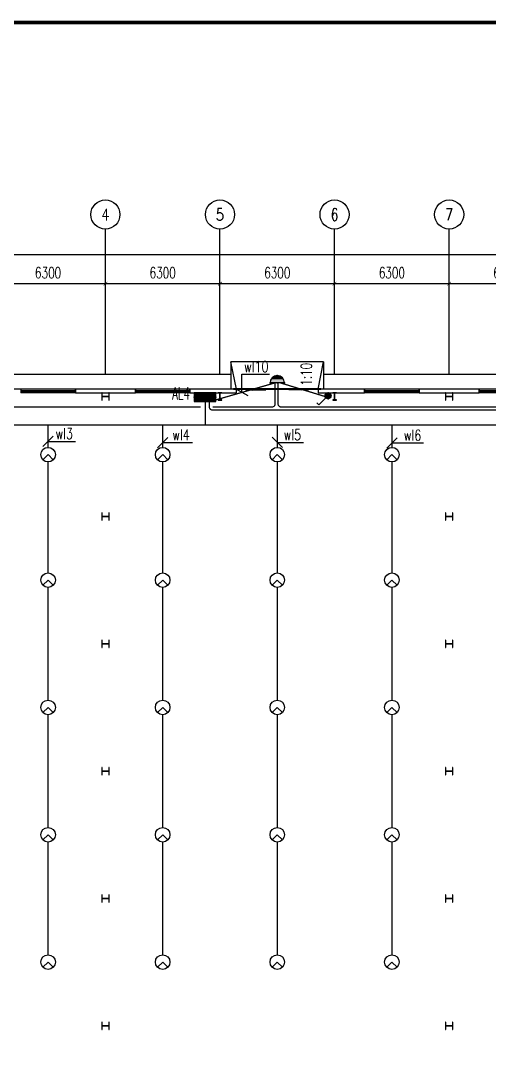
# Model space of a CAD drawing. Extents: x -417156 to 1571408, y 205758 to 1045562.
# Drawn here: x 900174 to 925924, y 927454 to 984703 of the extents above; entities that cross this region are included whole.
import ezdxf
from ezdxf.enums import TextEntityAlignment as Align

# ---------------------------------------------------------------- set-up
doc = ezdxf.new("R2010")
doc.units = 0
doc.header["$LTSCALE"] = 1000
doc.header["$MEASUREMENT"] = 0
doc.layers.get('0').update_dxf_attribs({"linetype": 'CONTINUOUS'})
doc.layers.get('DEFPOINTS').update_dxf_attribs({"linetype": 'CONTINUOUS'})
for name, color, linetype in [('AXIS', 3, 'CONTINUOUS'), ('AXIS_TEXT', 7, 'CONTINUOUS'), ('COLUMN', 99, 'CONTINUOUS'), ('DIM-照明', 4, 'CONTINUOUS'), ('DIM_SYMB', 3, 'CONTINUOUS'), ('EQUIP-照明', 3, 'CONTINUOUS'), ('EQUIP-箱柜', 3, 'CONTINUOUS'), ('GROUND', 2, 'CONTINUOUS'), ('PUB_TEXT', 7, 'CONTINUOUS'), ('PUB_TITLE', 4, 'CONTINUOUS'), ('STAIR', 2, 'CONTINUOUS'), ('WALL', 9, 'CONTINUOUS'), ('WINDOW', 99, 'CONTINUOUS'), ('WIRE-照明', 1, 'CONTINUOUS')]:
    doc.layers.add(name, color=color, linetype=linetype)
doc.styles.add('_TCH_AXIS', font='COMPLEX', dxfattribs={"bigfont": 'GBCBIG'})
doc.styles.add('_TCH_DIM', font='SIMPLEX', dxfattribs={"bigfont": 'GBCBIG'})
doc.styles.add('_TCH_LABEL', font='COMPLEX', dxfattribs={"bigfont": 'GBCBIG'})
doc.styles.add('_TEL_DIM', font='SIMPLEX', dxfattribs={"width": 0.8, "height": 3.5, "bigfont": 'HZTXT'})
doc.styles.add('COMPLEX', font='COMPLEX')
doc.styles.add('DIM_FONT', font='SIMPLEX', dxfattribs={"width": 0.7, "bigfont": 'GBCBIG'})
doc.styles.get("Standard").update_dxf_attribs({"font": 'gbenor.shx', "bigfont": 'gbcbig.shx'})
doc.styles.add('STY53', font='COMPLEX', dxfattribs={"width": 0.6, "bigfont": 'HZTXT'})
doc.dimstyles.new('DIMN200', dxfattribs={"dimscale": 2, "dimtxt": 300, "dimasz": 100, "dimexe": 250, "dimexo": 300, "dimgap": 150, "dimtad": 1, "dimdec": 0, "dimzin": 0, "dimtxsty": 'DIM_FONT', "dimblk": 'ARCHTICK', "dimcen": 0.09, "dimclrt": 7, "dimazin": 3, "dimtfac": 1, "dimtdec": 0, "dimtix": 1, "dimtmove": 0, "dimatfit": 3, "dimtolj": 1, "dimtzin": 0})

# ---------------------------------------------------------------- blocks, each defined once
blk = doc.blocks.new('$WINLIB2D$00000001')
for p, q in [((-0.5, 0.5), (0.5, 0.5)), ((-0.5, 0.5), (-0.5, -0.5)), ((0.5, -0.5), (0.5, 0.5)), ((0.5, 0.167), (-0.5, 0.167)), ((0.5, -0.167), (-0.5, -0.167)), ((-0.5, -0.5), (0.5, -0.5))]:
    blk.add_line(p, q)
blk = doc.blocks.new('$DORLIB2D$00000130')
at = {"color": 0, "linetype": 'CONTINUOUS'}
for p, q in [((-0.533, 0.66), (-0.533, 0.513)), ((0, 0.66), (-0.533, 0.66)), ((0, 0.513), (0, 0.66)), ((0.533, 0.66), (0, 0.66)), ((0.533, 0.66), (0.533, 0.513)), ((0, 0.513), (-0.533, 0.513)), ((0.533, 0.513), (0, 0.513)), ((-0.385, 0.269), (-0.14, 0.269)), ((-0.385, 0.269), (-0.3, 0.214)), ((-0.3, 0.214), (-0.3, 0.269)), ((0.385, 0.269), (0.14, 0.269)), ((0.3, 0.214), (0.3, 0.269)), ((0.385, 0.269), (0.3, 0.214))]:
    blk.add_line(p, q, dxfattribs=at)
blk = doc.blocks.new('_AXISO')
blk.add_circle((0, 0), 0.5)
at = {"layer": 'AXIS_TEXT', "style": 'COMPLEX', "width": 1.041667}
blk.add_attdef('A', text='', height=0.56, dxfattribs=at).set_placement((-0.25, -0.28), (0.25, -0.28), align=Align.FIT)
blk = doc.blocks.new('_ARCHTICK')
at = {"color": 0, "linetype": 'BYBLOCK', "const_width": 0.15}
blk.add_lwpolyline([(-0.5, -0.5), (0.5, 0.5)], dxfattribs=at)
blk = doc.blocks.new('*D106')
at = {"layer": 'AXIS', "color": 0}
for p, q in [((237909, 287558), (237909, 294058)), ((352309, 287558), (352309, 294058)), ((237909, 293558), (352309, 293558))]:
    blk.add_line(p, q, dxfattribs=at)
at = {"layer": 'DEFPOINTS', "color": 0}
for p in [(352309, 293558), (237909, 286958), (352309, 286958)]:
    blk.add_point(p, dxfattribs=at)
at = {"layer": 'AXIS', "color": 0, "xscale": 200, "yscale": 200, "zscale": 200, "rotation": 180}
blk.add_blockref('_ARCHTICK', (237909, 293558), dxfattribs=at)
at = {"layer": 'AXIS', "color": 0, "xscale": 200, "yscale": 200, "zscale": 200}
blk.add_blockref('_ARCHTICK', (352309, 293558), dxfattribs=at)
at = {"layer": 'AXIS', "color": 7, "insert": (295109, 294158), "char_height": 600, "attachment_point": 5, "style": 'DIM_FONT'}
blk.add_mtext('\\A1;114400', dxfattribs=at)
blk = doc.blocks.new('*D110')
at = {"layer": 'AXIS', "color": 0}
for p, q in [((251009, 287558), (251009, 292458)), ((257309, 287558), (257309, 292458)), ((251009, 291958), (257309, 291958))]:
    blk.add_line(p, q, dxfattribs=at)
at = {"layer": 'DEFPOINTS', "color": 0}
for p in [(257309, 291958), (251009, 286958), (257309, 286958)]:
    blk.add_point(p, dxfattribs=at)
at = {"layer": 'AXIS', "color": 0, "xscale": 200, "yscale": 200, "zscale": 200, "rotation": 180}
blk.add_blockref('_ARCHTICK', (251009, 291958), dxfattribs=at)
at = {"layer": 'AXIS', "color": 0, "xscale": 200, "yscale": 200, "zscale": 200}
blk.add_blockref('_ARCHTICK', (257309, 291958), dxfattribs=at)
at = {"layer": 'AXIS', "color": 7, "insert": (254159, 292558), "char_height": 600, "attachment_point": 5, "style": 'DIM_FONT'}
blk.add_mtext('\\A1;6300', dxfattribs=at)
blk = doc.blocks.new('*D111')
at = {"layer": 'AXIS', "color": 0}
for p, q in [((257309, 287558), (257309, 292458)), ((263609, 287558), (263609, 292458)), ((257309, 291958), (263609, 291958))]:
    blk.add_line(p, q, dxfattribs=at)
at = {"layer": 'DEFPOINTS', "color": 0}
for p in [(263609, 291958), (257309, 286958), (263609, 286958)]:
    blk.add_point(p, dxfattribs=at)
at = {"layer": 'AXIS', "color": 0, "xscale": 200, "yscale": 200, "zscale": 200, "rotation": 180}
blk.add_blockref('_ARCHTICK', (257309, 291958), dxfattribs=at)
at = {"layer": 'AXIS', "color": 0, "xscale": 200, "yscale": 200, "zscale": 200}
blk.add_blockref('_ARCHTICK', (263609, 291958), dxfattribs=at)
at = {"layer": 'AXIS', "color": 7, "insert": (260459, 292558), "char_height": 600, "attachment_point": 5, "style": 'DIM_FONT'}
blk.add_mtext('\\A1;6300', dxfattribs=at)
blk = doc.blocks.new('*D112')
at = {"layer": 'AXIS', "color": 0}
for p, q in [((263609, 287558), (263609, 292458)), ((269909, 287558), (269909, 292458)), ((263609, 291958), (269909, 291958))]:
    blk.add_line(p, q, dxfattribs=at)
at = {"layer": 'DEFPOINTS', "color": 0}
for p in [(269909, 291958), (263609, 286958), (269909, 286958)]:
    blk.add_point(p, dxfattribs=at)
at = {"layer": 'AXIS', "color": 0, "xscale": 200, "yscale": 200, "zscale": 200, "rotation": 180}
blk.add_blockref('_ARCHTICK', (263609, 291958), dxfattribs=at)
at = {"layer": 'AXIS', "color": 0, "xscale": 200, "yscale": 200, "zscale": 200}
blk.add_blockref('_ARCHTICK', (269909, 291958), dxfattribs=at)
at = {"layer": 'AXIS', "color": 7, "insert": (266759, 292558), "char_height": 600, "attachment_point": 5, "style": 'DIM_FONT'}
blk.add_mtext('\\A1;6300', dxfattribs=at)
blk = doc.blocks.new('*D113')
at = {"layer": 'AXIS', "color": 0}
for p, q in [((269909, 287558), (269909, 292458)), ((276209, 287558), (276209, 292458)), ((269909, 291958), (276209, 291958))]:
    blk.add_line(p, q, dxfattribs=at)
at = {"layer": 'DEFPOINTS', "color": 0}
for p in [(276209, 291958), (269909, 286958), (276209, 286958)]:
    blk.add_point(p, dxfattribs=at)
at = {"layer": 'AXIS', "color": 0, "xscale": 200, "yscale": 200, "zscale": 200, "rotation": 180}
blk.add_blockref('_ARCHTICK', (269909, 291958), dxfattribs=at)
at = {"layer": 'AXIS', "color": 0, "xscale": 200, "yscale": 200, "zscale": 200}
blk.add_blockref('_ARCHTICK', (276209, 291958), dxfattribs=at)
at = {"layer": 'AXIS', "color": 7, "insert": (273059, 292558), "char_height": 600, "attachment_point": 5, "style": 'DIM_FONT'}
blk.add_mtext('\\A1;6300', dxfattribs=at)
blk = doc.blocks.new('*D114')
at = {"layer": 'AXIS', "color": 0}
for p, q in [((276209, 287558), (276209, 292458)), ((282509, 287558), (282509, 292458)), ((276209, 291958), (282509, 291958))]:
    blk.add_line(p, q, dxfattribs=at)
at = {"layer": 'DEFPOINTS', "color": 0}
for p in [(282509, 291958), (276209, 286958), (282509, 286958)]:
    blk.add_point(p, dxfattribs=at)
at = {"layer": 'AXIS', "color": 0, "xscale": 200, "yscale": 200, "zscale": 200, "rotation": 180}
blk.add_blockref('_ARCHTICK', (276209, 291958), dxfattribs=at)
at = {"layer": 'AXIS', "color": 0, "xscale": 200, "yscale": 200, "zscale": 200}
blk.add_blockref('_ARCHTICK', (282509, 291958), dxfattribs=at)
at = {"layer": 'AXIS', "color": 7, "insert": (279359, 292558), "char_height": 600, "attachment_point": 5, "style": 'DIM_FONT'}
blk.add_mtext('\\A1;6300', dxfattribs=at)
blk = doc.blocks.new('$EQUIP$00001176')
for q in [(-0.354, -0.354), (0.354, -0.354)]:
    blk.add_line((0, 0), q)
blk.add_circle((0, 0), 0.5)
at = {"style": '_TCH_LABEL', "flags": 9}
blk.add_attdef('A', (0, 0), '', height=0.00002, dxfattribs=at)
blk = doc.blocks.new('*X21')
at = {"color": 0}
for p, q in [((-250, 33), (-83, 200)), ((-250, 68), (-118, 200)), ((-250, 104), (-154, 200)), ((-250, 139), (-189, 200)), ((-250, 174), (-224, 200)), ((-247, 0), (-47, 200)), ((-212, 0), (-12, 200)), ((-177, 0), (23, 200)), ((-141, 0), (59, 200)), ((-106, 0), (94, 200)), ((-71, 0), (129, 200)), ((-35, 0), (165, 200)), ((0, 0), (200, 200)), ((35, 0), (235, 200)), ((71, 0), (250, 179)), ((106, 0), (250, 144)), ((141, 0), (250, 109)), ((177, 0), (250, 73)), ((212, 0), (250, 38)), ((247, 0), (250, 3))]:
    blk.add_line(p, q, dxfattribs=at)
blk = doc.blocks.new('$EQUIP$00001421')
for p, q in [((0.75, 0.6), (-0.75, 0.6)), ((-0.75, 0.6), (-0.75, 0)), ((-0.75, 0), (0.75, 0)), ((0.75, 0), (0.75, 0.6))]:
    blk.add_line(p, q)
at = {"const_width": 0.6}
blk.add_lwpolyline([(-0.75, 0.3), (0.75, 0.3)], dxfattribs=at)
for p in [(-0.75, 0.3), (0, 0.6), (0, 0), (0.75, 0.3)]:
    blk.add_point(p)
at = {"xscale": 0.00300000000061118, "yscale": 0.00300000000061118, "zscale": 0.003}
blk.add_blockref('*X21', (0, 0), dxfattribs=at)
at = {"style": '_TCH_LABEL', "flags": 9}
blk.add_attdef('A', (0, 0), '', height=0.00002, dxfattribs=at)
blk = doc.blocks.new('$EQUIP$00001168')
blk.add_line((-0.5, 0), (0.5, 0))
blk.add_arc((0, 0), 0.5, 180, 0)
for p in [(-0.5, 0), (0, 0), (0.5, 0), (0, -0.5)]:
    blk.add_point(p)
for points in [[(0.433, -0.25), (-0.433, -0.25), (0.5, 0), (-0.5, 0)], [(0.25, -0.433), (-0.25, -0.433), (0.433, -0.25), (-0.433, -0.25)], [(0, -0.5), (0, -0.5), (0.25, -0.433), (-0.25, -0.433)]]:
    blk.add_solid(points)
at = {"flags": 9}
blk.add_attdef('A', (0, 0), '', height=0.00002, dxfattribs=at)
blk = doc.blocks.new('$EQUIP$00001962')
for p, q in [((0.147, 0.356), (0.625, 0.833)), ((0.625, 0.833), (0.766, 0.692))]:
    blk.add_line(p, q)
blk.add_circle((0, 0.208), 0.208)
for p in [(-0.208, 0.208), (0, 0.417), (0, 0), (0.208, 0.208)]:
    blk.add_point(p)
for points in [[(-0.18, 0.313), (0.18, 0.313), (-0.208, 0.208), (0.208, 0.208)], [(-0.18, 0.104), (0.18, 0.104), (-0.208, 0.208), (0.208, 0.208)], [(-0.104, 0.389), (0.104, 0.389), (-0.18, 0.313), (0.18, 0.313)], [(-0.104, 0.028), (0.104, 0.028), (-0.18, 0.104), (0.18, 0.104)], [(0, 0.417), (0, 0.417), (-0.104, 0.389), (0.104, 0.389)], [(0, 0), (0, 0), (-0.104, 0.028), (0.104, 0.028)]]:
    blk.add_solid(points)
blk = doc.blocks.new('E22')
at = {"layer": 'AXIS', "color": 8}
for p, q in [((257309, 286957.7), (257309, 294957.7)), ((263609, 286957.7), (263609, 294957.7)), ((269909, 286957.7), (269909, 294957.7)), ((276209, 286957.7), (276209, 294957.7))]:
    blk.add_line(p, q, dxfattribs=at)
at = {"layer": 'COLUMN', "color": 8}
for p, q in [((257125, 285957.7), (257109, 285957.7)), ((257109, 285957.7), (257109, 285557.7)), ((257125, 285762.7), (257125, 285957.7)), ((257493, 285762.7), (257125, 285762.7)), ((257125, 285752.7), (257493, 285752.7)), ((257125, 285557.7), (257125, 285752.7)), ((257509, 285957.7), (257493, 285957.7)), ((257493, 285957.7), (257493, 285762.7)), ((257493, 285752.7), (257493, 285557.7)), ((257509, 285557.7), (257509, 285957.7)), ((263709, 285957.7), (263509, 285957.7)), ((263509, 285957.7), (263509, 285947.7)), ((263509, 285947.7), (263596.8, 285947.7)), ((263596.8, 285947.7), (263601.8, 285942.7)), ((263601.8, 285942.7), (263601.8, 285572.7)), ((263607.8, 285942.7), (263612.8, 285947.7)), ((263607.8, 285572.7), (263607.8, 285942.7)), ((263612.8, 285947.7), (263709, 285947.7)), ((263709, 285947.7), (263709, 285957.7)), ((270009, 285957.7), (269809, 285957.7)), ((269809, 285957.7), (269809, 285947.7)), ((269809, 285947.7), (269896.8, 285947.7)), ((269896.8, 285947.7), (269901.8, 285942.7)), ((269901.8, 285942.7), (269901.8, 285572.7)), ((269907.8, 285942.7), (269912.8, 285947.7)), ((269907.8, 285572.7), (269907.8, 285942.7)), ((269912.8, 285947.7), (270009, 285947.7)), ((270009, 285947.7), (270009, 285957.7)), ((276025, 285957.7), (276009, 285957.7)), ((276009, 285957.7), (276009, 285557.7)), ((276025, 285762.7), (276025, 285957.7)), ((276393, 285762.7), (276025, 285762.7)), ((276025, 285752.7), (276393, 285752.7)), ((276025, 285557.7), (276025, 285752.7)), ((276409, 285957.7), (276393, 285957.7)), ((276393, 285957.7), (276393, 285762.7)), ((276393, 285752.7), (276393, 285557.7)), ((276409, 285557.7), (276409, 285957.7)), ((257109, 285557.7), (257125, 285557.7)), ((257493, 285557.7), (257509, 285557.7)), ((263596.8, 285567.7), (263509, 285567.7)), ((263509, 285567.7), (263509, 285557.7)), ((263509, 285557.7), (263709, 285557.7)), ((263601.8, 285572.7), (263596.8, 285567.7)), ((263612.8, 285567.7), (263607.8, 285572.7)), ((263709, 285567.7), (263612.8, 285567.7)), ((263709, 285557.7), (263709, 285567.7)), ((269896.8, 285567.7), (269809, 285567.7)), ((269809, 285567.7), (269809, 285557.7)), ((269809, 285557.7), (270009, 285557.7)), ((269901.8, 285572.7), (269896.8, 285567.7)), ((269912.8, 285567.7), (269907.8, 285572.7)), ((270009, 285567.7), (269912.8, 285567.7)), ((270009, 285557.7), (270009, 285567.7)), ((276009, 285557.7), (276025, 285557.7)), ((276393, 285557.7), (276409, 285557.7)), ((257125, 279357.7), (257109, 279357.7)), ((257109, 279357.7), (257109, 278957.7)), ((257109, 278957.7), (257125, 278957.7)), ((257125, 279162.7), (257125, 279357.7)), ((257493, 279162.7), (257125, 279162.7)), ((257125, 279152.7), (257493, 279152.7)), ((257125, 278957.7), (257125, 279152.7)), ((257509, 279357.7), (257493, 279357.7)), ((257493, 279357.7), (257493, 279162.7)), ((257493, 279152.7), (257493, 278957.7)), ((257493, 278957.7), (257509, 278957.7)), ((257509, 278957.7), (257509, 279357.7)), ((276025, 279357.7), (276009, 279357.7)), ((276009, 279357.7), (276009, 278957.7)), ((276009, 278957.7), (276025, 278957.7)), ((276025, 279162.7), (276025, 279357.7)), ((276393, 279162.7), (276025, 279162.7)), ((276025, 279152.7), (276393, 279152.7)), ((276025, 278957.7), (276025, 279152.7)), ((276409, 279357.7), (276393, 279357.7)), ((276393, 279357.7), (276393, 279162.7)), ((276393, 279152.7), (276393, 278957.7)), ((276393, 278957.7), (276409, 278957.7)), ((276409, 278957.7), (276409, 279357.7)), ((257125, 272357.7), (257109, 272357.7)), ((257109, 272357.7), (257109, 271957.7)), ((257109, 271957.7), (257125, 271957.7)), ((257125, 272162.7), (257125, 272357.7)), ((257493, 272162.7), (257125, 272162.7)), ((257125, 272152.7), (257493, 272152.7)), ((257125, 271957.7), (257125, 272152.7)), ((257509, 272357.7), (257493, 272357.7)), ((257493, 272357.7), (257493, 272162.7)), ((257493, 272152.7), (257493, 271957.7)), ((257493, 271957.7), (257509, 271957.7)), ((257509, 271957.7), (257509, 272357.7)), ((276025, 272357.7), (276009, 272357.7)), ((276009, 272357.7), (276009, 271957.7)), ((276009, 271957.7), (276025, 271957.7)), ((276025, 272162.7), (276025, 272357.7)), ((276393, 272162.7), (276025, 272162.7)), ((276025, 272152.7), (276393, 272152.7)), ((276025, 271957.7), (276025, 272152.7)), ((276409, 272357.7), (276393, 272357.7)), ((276393, 272357.7), (276393, 272162.7)), ((276393, 272152.7), (276393, 271957.7)), ((276393, 271957.7), (276409, 271957.7)), ((276409, 271957.7), (276409, 272357.7)), ((257125, 265357.7), (257109, 265357.7)), ((257109, 265357.7), (257109, 264957.7)), ((257125, 265162.7), (257125, 265357.7)), ((257493, 265162.7), (257125, 265162.7)), ((257125, 265152.7), (257493, 265152.7)), ((257125, 264957.7), (257125, 265152.7)), ((257509, 265357.7), (257493, 265357.7)), ((257493, 265357.7), (257493, 265162.7)), ((257493, 265152.7), (257493, 264957.7)), ((257509, 264957.7), (257509, 265357.7)), ((276025, 265357.7), (276009, 265357.7)), ((276009, 265357.7), (276009, 264957.7)), ((276025, 265162.7), (276025, 265357.7)), ((276393, 265162.7), (276025, 265162.7)), ((276025, 265152.7), (276393, 265152.7)), ((276025, 264957.7), (276025, 265152.7)), ((276409, 265357.7), (276393, 265357.7)), ((276393, 265357.7), (276393, 265162.7)), ((276393, 265152.7), (276393, 264957.7)), ((276409, 264957.7), (276409, 265357.7)), ((257109, 264957.7), (257125, 264957.7)), ((257493, 264957.7), (257509, 264957.7)), ((276009, 264957.7), (276025, 264957.7)), ((276393, 264957.7), (276409, 264957.7)), ((257125, 258357.7), (257109, 258357.7)), ((257109, 258357.7), (257109, 257957.7)), ((257125, 258162.7), (257125, 258357.7)), ((257509, 258357.7), (257493, 258357.7)), ((257493, 258357.7), (257493, 258162.7)), ((257509, 257957.7), (257509, 258357.7)), ((276025, 258357.7), (276009, 258357.7)), ((276009, 258357.7), (276009, 257957.7)), ((276025, 258162.7), (276025, 258357.7)), ((276409, 258357.7), (276393, 258357.7)), ((276393, 258357.7), (276393, 258162.7)), ((276409, 257957.7), (276409, 258357.7)), ((257109, 257957.7), (257125, 257957.7)), ((257493, 258162.7), (257125, 258162.7)), ((257125, 258152.7), (257493, 258152.7)), ((257125, 257957.7), (257125, 258152.7)), ((257493, 258152.7), (257493, 257957.7)), ((257493, 257957.7), (257509, 257957.7)), ((276009, 257957.7), (276025, 257957.7)), ((276393, 258162.7), (276025, 258162.7)), ((276025, 258152.7), (276393, 258152.7)), ((276025, 257957.7), (276025, 258152.7)), ((276393, 258152.7), (276393, 257957.7)), ((276393, 257957.7), (276409, 257957.7)), ((257125, 251357.7), (257109, 251357.7)), ((257109, 251357.7), (257109, 250957.7)), ((257125, 251162.7), (257125, 251357.7)), ((257509, 251357.7), (257493, 251357.7)), ((257493, 251357.7), (257493, 251162.7)), ((257509, 250957.7), (257509, 251357.7)), ((276025, 251357.7), (276009, 251357.7)), ((276009, 251357.7), (276009, 250957.7)), ((276025, 251162.7), (276025, 251357.7)), ((276409, 251357.7), (276393, 251357.7)), ((276393, 251357.7), (276393, 251162.7)), ((276409, 250957.7), (276409, 251357.7)), ((257109, 250957.7), (257125, 250957.7)), ((257493, 251162.7), (257125, 251162.7)), ((257125, 251152.7), (257493, 251152.7)), ((257125, 250957.7), (257125, 251152.7)), ((257493, 251152.7), (257493, 250957.7)), ((257493, 250957.7), (257509, 250957.7)), ((276009, 250957.7), (276025, 250957.7)), ((276393, 251162.7), (276025, 251162.7)), ((276025, 251152.7), (276393, 251152.7)), ((276025, 250957.7), (276025, 251152.7)), ((276393, 251152.7), (276393, 250957.7)), ((276393, 250957.7), (276409, 250957.7))]:
    blk.add_line(p, q, dxfattribs=at)
at = {"layer": 'DIM_SYMB', "color": 8}
blk.add_lwpolyline([(268861.4, 286431.4, 0, 0, 0), (268861.4, 286868.9, 160, 0, 0), (268861.4, 287468.9, 0, 0, 0)], format="xyseb", dxfattribs=at)
at = {"layer": 'GROUND', "color": 8}
for p, q in [((264208.8, 286957.7), (250408.8, 286957.7)), ((283108.8, 286957.7), (269308.8, 286957.7)), ((264208.8, 286157.7), (250408.8, 286157.7)), ((283108.8, 286157.7), (269308.8, 286157.7))]:
    blk.add_line(p, q, dxfattribs=at)
at = {"layer": 'STAIR', "color": 8}
for p, q in [((269308.8, 287657.7), (264208.8, 287657.7)), ((264208.8, 287657.7), (264208.8, 286157.7)), ((264508.8, 286157.7), (264208.8, 287657.7)), ((269008.8, 286157.7), (269308.8, 287657.7)), ((269308.8, 287657.7), (269308.8, 286157.7)), ((269308.8, 286157.7), (264208.8, 286157.7))]:
    blk.add_line(p, q, dxfattribs=at)
at = {"layer": 'WALL', "color": 8}
for p, q in [((257109, 286157.7), (255659, 286157.7)), ((255659, 286157.7), (255659, 285957.7)), ((255659, 285957.7), (257109, 285957.7)), ((258959, 286157.7), (257109, 286157.7)), ((257125, 285957.7), (257493, 285957.7)), ((257509, 285957.7), (258959, 285957.7)), ((258959, 285957.7), (258959, 286157.7)), ((263609, 286157.7), (261959, 286157.7)), ((261959, 286157.7), (261959, 285957.7)), ((261959, 285957.7), (263509, 285957.7)), ((264508.8, 286157.7), (263609, 286157.7)), ((263709, 285957.7), (264508.8, 285957.7)), ((264508.8, 285957.7), (264508.8, 286157.7)), ((269909, 286157.7), (269008.8, 286157.7)), ((269008.8, 286157.7), (269008.8, 285957.7)), ((269008.8, 285957.7), (269809, 285957.7)), ((271559, 286157.7), (269909, 286157.7)), ((270009, 285957.7), (271559, 285957.7)), ((271559, 285957.7), (271559, 286157.7)), ((277859, 286157.7), (274559, 286157.7)), ((274559, 286157.7), (274559, 285957.7)), ((274559, 285957.7), (277859, 285957.7)), ((277859, 285957.7), (277859, 286157.7))]:
    blk.add_line(p, q, dxfattribs=at)
at = {"layer": 'AXIS', "color": 8}
ref = blk.add_blockref('_AXISO', (257309, 295757.7), dxfattribs=dict(at, xscale=1600, yscale=1600, zscale=1600))
ref.add_attrib('A', '4', dxfattribs={"layer": 'AXIS_TEXT', "color": 8, "height": 641, "style": '_TCH_AXIS', "width": 0.9375}).set_placement((257080.1, 295437.2), (257537.9, 295437.2), align=Align.FIT)
ref = blk.add_blockref('_AXISO', (263609, 295757.7), dxfattribs=dict(at, xscale=1600, yscale=1600, zscale=1600))
ref.add_attrib('A', '5', dxfattribs={"layer": 'AXIS_TEXT', "color": 8, "height": 657.6, "style": '_TCH_AXIS'}).set_placement((263389.8, 295429), (263828.2, 295429), align=Align.FIT)
ref = blk.add_blockref('_AXISO', (269909, 295757.7), dxfattribs=dict(at, xscale=1600, yscale=1600, zscale=1600))
ref.add_attrib('A', '6', dxfattribs={"layer": 'AXIS_TEXT', "color": 8, "height": 674.8, "style": '_TCH_AXIS', "width": 0.928571}).set_placement((269700.1, 295420.4), (270117.8, 295420.4), align=Align.FIT)
ref = blk.add_blockref('_AXISO', (276209, 295757.7), dxfattribs=dict(at, xscale=1600, yscale=1600, zscale=1600))
ref.add_attrib('A', '7', dxfattribs={"layer": 'AXIS_TEXT', "color": 8, "height": 657.6, "style": '_TCH_AXIS'}).set_placement((275989.8, 295429), (276428.2, 295429), align=Align.FIT)
at = {"layer": 'WINDOW', "color": 8, "rotation": 180}
for name, p, xscale, yscale, zscale in [('$WINLIB2D$00000001', (254159, 286057.7), 3000, 200, 3000), ('$WINLIB2D$00000001', (260459, 286057.7), 3000, 200, 3000), ('$DORLIB2D$00000130', (266758.8, 286057.7), 4500, -200, 4500), ('$WINLIB2D$00000001', (273059, 286057.7), 3000, 200, 3000), ('$WINLIB2D$00000001', (279359, 286057.7), 3000, 200, 3000)]:
    blk.add_blockref(name, p, dxfattribs=dict(at, xscale=xscale, yscale=yscale, zscale=zscale))
at = {"layer": 'PUB_TEXT', "color": 8, "style": '_TCH_DIM', "width": 0.705882}
blk.add_text('1:10', height=595, rotation=90, dxfattribs=at).set_placement((268651.4, 286340.1))
at = {"layer": 'AXIS', "color": 8}
for p1, p2, distance, picture, middle in [((237909, 286957.7), (352309, 286957.7), 6600, '*D106', (295109, 294157.7)), ((251009, 286957.7), (257309, 286957.7), 5000, '*D110', (254159, 292557.7)), ((257309, 286957.7), (263609, 286957.7), 5000, '*D111', (260459, 292557.7)), ((263609, 286957.7), (269909, 286957.7), 5000, '*D112', (266759, 292557.7)), ((269909, 286957.7), (276209, 286957.7), 5000, '*D113', (273059, 292557.7)), ((276209, 286957.7), (282509, 286957.7), 5000, '*D114', (279359, 292557.7))]:
    dim = blk.add_aligned_dim(p1=p1, p2=p2, distance=distance, dimstyle='DIMN200', dxfattribs=at)
    dim.commit()
    dim.dimension.update_dxf_attribs({"geometry": picture, "text_midpoint": middle})

msp = doc.modelspace()

# ---------------------------------------------------------------- linework, layer by layer
for p, q in [((912671, 964079), (911971, 964466)), ((901957, 961868), (901391, 961302)), ((908257, 961801), (907691, 961235)), ((914557, 961242), (913991, 961808)), ((920857, 961782), (920291, 961217))]:
    msp.add_line(p, q)
for points in [[(912321, 964273), (912321, 965271), (913853, 965271)], [(901674, 961585), (901924, 961585), (903184, 961585)], [(907974, 961518), (908344, 961518), (909621, 961518)], [(914274, 961525), (914462, 961525), (915723, 961525)], [(920574, 961499), (921066, 961499), (922311, 961499)]]:
    msp.add_lwpolyline(points)
at = {"layer": 'PUB_TITLE', "const_width": 200}
msp.add_lwpolyline([(868197, 869803), (1029397, 869803), (1029397, 984603), (868197, 984603)], close=True, dxfattribs=at)
at = {"layer": 'WIRE-照明', "linetype": 'CONTINUOUS', "const_width": 70}
for points in [[(895374, 964801), (895374, 963650, 0.414214), (895554, 963470), (910059, 963470)], [(914156, 964801), (914156, 963650, -0.414214), (913976, 963470), (910719, 963470)], [(914317, 964801), (914317, 963650, 0.414214), (914497, 963470), (932994, 963470, 0.414214), (933174, 963650), (933174, 964801)], [(910534, 963774), (910534, 963484, 0.414214), (910714, 963304), (943192, 963304, -0.414214), (943372, 963124), (943372, 895086)]]:
    msp.add_lwpolyline(points, format="xyb", dxfattribs=at)
for points in [[(910903, 963865), (914156, 964801)], [(914437, 964801), (916905, 964048)], [(916905, 964048), (916911, 964046)], [(910323, 962485), (910323, 963774)], [(888924, 962485), (939474, 962485)], [(901674, 961254), (901674, 962485)], [(907974, 961254), (907974, 962485)], [(914274, 961254), (914274, 962485)], [(920574, 961254), (920574, 962485)], [(901674, 954354), (901674, 960454)], [(907974, 954354), (907974, 960454)], [(914274, 954354), (914274, 960454)], [(920574, 954354), (920574, 960454)], [(901674, 947354), (901674, 953554)], [(907974, 947354), (907974, 953554)], [(914274, 947354), (914274, 953554)], [(920574, 947354), (920574, 953554)], [(901674, 940354), (901674, 946554)], [(907974, 940354), (907974, 946554)], [(914274, 940354), (914274, 946554)], [(920574, 940354), (920574, 946554)], [(901674, 933354), (901674, 939554)], [(907974, 933354), (907974, 939554)], [(914274, 933354), (914274, 939554)], [(920574, 933354), (920574, 939554)]]:
    msp.add_lwpolyline(points, dxfattribs=at)

# ---------------------------------------------------------------- block references
msp.add_blockref('E22', (647515, 678296))
at = {"layer": 'EQUIP-照明', "xscale": 800, "yscale": 800, "zscale": 800, "rotation": 180}
for name, p in [('$EQUIP$00001168', (914274, 964801)), ('$EQUIP$00001962', (917067, 964254))]:
    msp.add_blockref(name, p, dxfattribs=at)
at = {"layer": 'EQUIP-照明', "xscale": 800, "yscale": 800, "zscale": 800}
for p in [(901674, 960854), (907974, 960854), (914274, 960854), (920574, 960854), (901674, 953954), (907974, 953954), (914274, 953954), (920574, 953954), (901674, 946954), (907974, 946954), (914274, 946954), (920574, 946954), (901674, 939954), (907974, 939954), (914274, 939954), (920574, 939954), (901674, 932954), (907974, 932954), (914274, 932954), (920574, 932954)]:
    msp.add_blockref('$EQUIP$00001176', p, dxfattribs=at)
at = {"layer": 'EQUIP-箱柜', "xscale": 800, "yscale": 800, "zscale": 800}
msp.add_blockref('$EQUIP$00001421', (910303, 963774), dxfattribs=at)

# ---------------------------------------------------------------- texts
at = {"layer": 'DIM-照明', "color": 7, "style": '_TEL_DIM', "width": 0.752941}
for s, p in [('wl10', (912447, 965397)), ('wl3', (902085, 961711)), ('wl4', (908502, 961644)), ('wl5', (914623, 961651)), ('wl6', (921230, 961625))]:
    msp.add_text(s, height=595, dxfattribs=at).set_placement(p)
at = {"layer": 'WIRE-照明', "color": 3, "linetype": 'CONTINUOUS', "style": 'STY53', "width": 0.6}
msp.add_text('AL4', height=691.9, dxfattribs=at).set_placement((908983, 964223), align=Align.MIDDLE)

doc.saveas('drawing.dxf')
